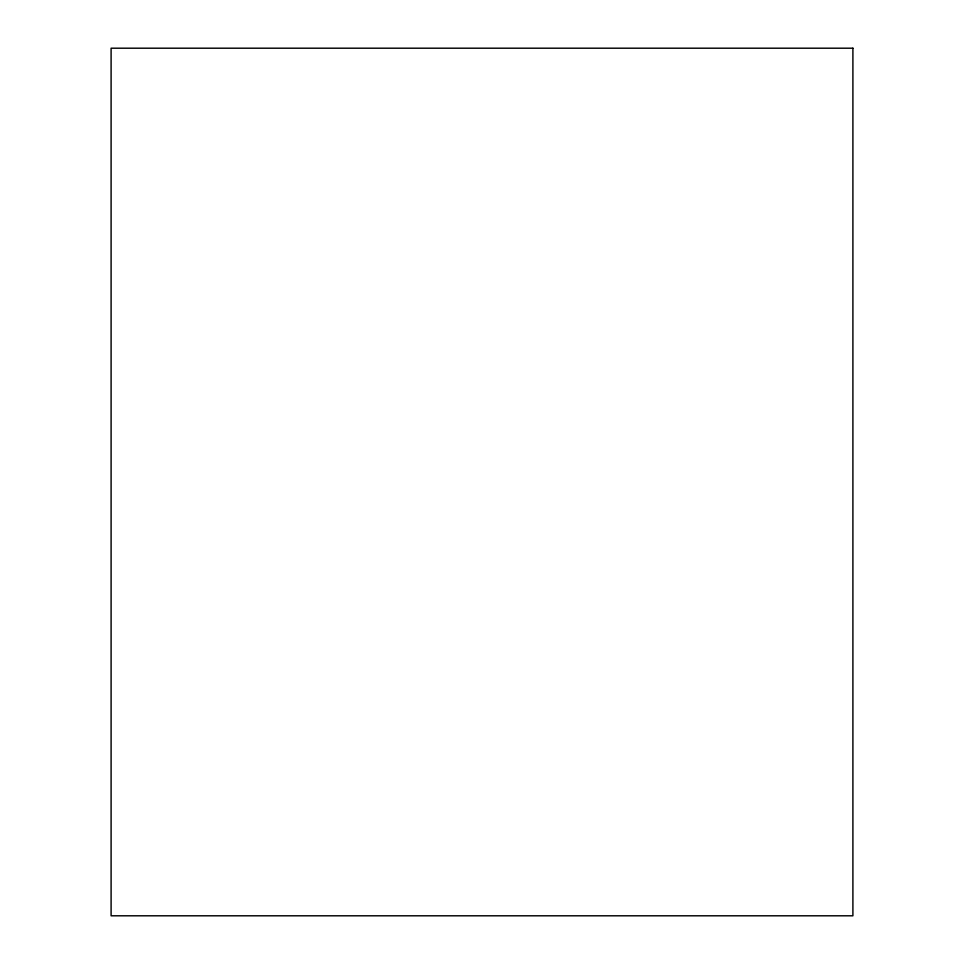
<?xml version="1.0" encoding="UTF-8"?>
<svg xmlns="http://www.w3.org/2000/svg" width="964" height="964" viewBox="0 0 964 964"><rect width="100%" height="100%" fill="white"/><g stroke="black" fill="none" stroke-linecap="round" stroke-linejoin="round"><path stroke-width="1.45" d="M852.899 48.2L111.101 48.2L111.101 915.8L852.899 915.8L852.899 48.2"/></g></svg>
